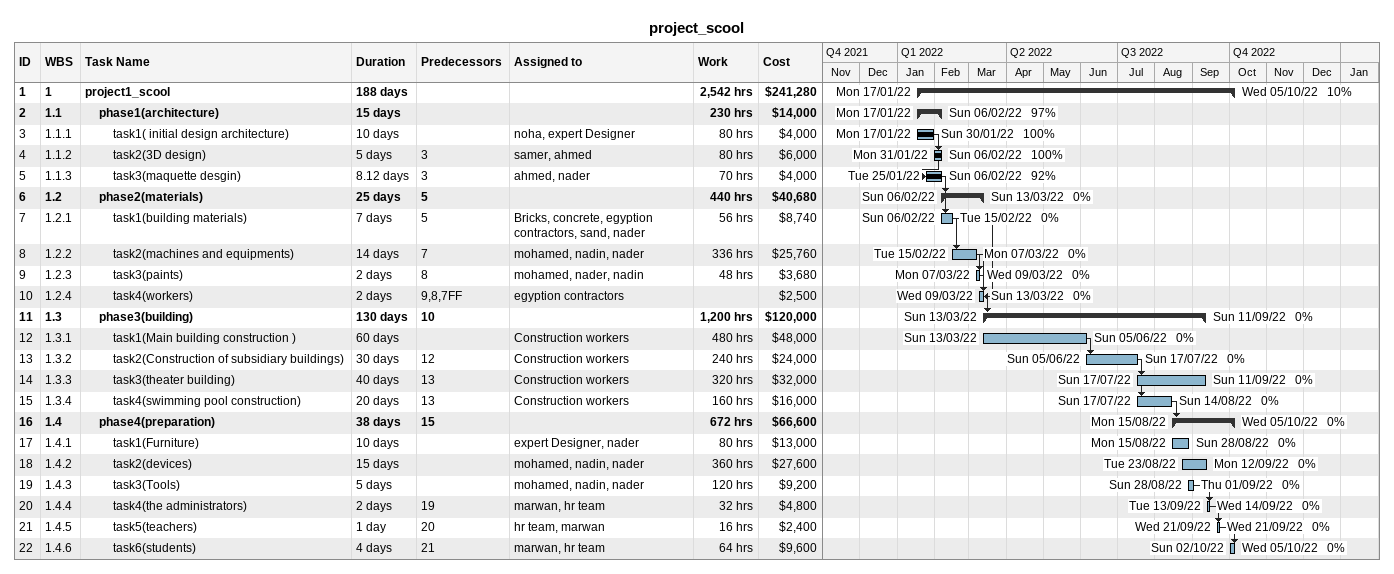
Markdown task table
project_scool

| ID | WBS | Task | Duration | Start | Finish | Predecessors | Resources | % complete | Work (h) | Cost ($) |
|---|---|---|---|---|---|---|---|---|---|---|
| 1 | 1 | **project1_scool** | 188d | 2022-01-17 | 2022-10-05 |  |  | 10 | 2542 | 241280 |
| 2 | 1.1 | **phase1(architecture)** | 15d | 2022-01-17 | 2022-02-06 |  |  | 97 | 230 | 14000 |
| 3 | 1.1.1 | task1( initial design architecture) | 10d | 2022-01-17 | 2022-01-30 |  | noha, expert Designer | 100 | 80 | 4000 |
| 4 | 1.1.2 | task2(3D design) | 5d | 2022-01-31 | 2022-02-06 | 3 | samer, ahmed | 100 | 80 | 6000 |
| 5 | 1.1.3 | task3(maquette desgin) | 8.12d | 2022-01-25 | 2022-02-06 | 3 | ahmed, nader | 92 | 70 | 4000 |
| 6 | 1.2 | **phase2(materials)** | 25d | 2022-02-06 | 2022-03-13 | 5 |  | 0 | 440 | 40680 |
| 7 | 1.2.1 | task1(building materials) | 7d | 2022-02-06 | 2022-02-15 | 5 | Bricks, concrete, egyption contractors, sand, nader | 0 | 56 | 8740 |
| 8 | 1.2.2 | task2(machines and equipments) | 14d | 2022-02-15 | 2022-03-07 | 7 | mohamed, nadin, nader | 0 | 336 | 25760 |
| 9 | 1.2.3 | task3(paints) | 2d | 2022-03-07 | 2022-03-09 | 8 | mohamed, nader, nadin | 0 | 48 | 3680 |
| 10 | 1.2.4 | task4(workers) | 2d | 2022-03-09 | 2022-03-13 | 9, 8, 7FF | egyption contractors | 0 |  | 2500 |
| 11 | 1.3 | **phase3(building)** | 130d | 2022-03-13 | 2022-09-11 | 10 |  | 0 | 1200 | 120000 |
| 12 | 1.3.1 | task1(Main building construction ) | 60d | 2022-03-13 | 2022-06-05 |  | Construction workers | 0 | 480 | 48000 |
| 13 | 1.3.2 | task2(Construction of subsidiary buildings) | 30d | 2022-06-05 | 2022-07-17 | 12 | Construction workers | 0 | 240 | 24000 |
| 14 | 1.3.3 | task3(theater building) | 40d | 2022-07-17 | 2022-09-11 | 13 | Construction workers | 0 | 320 | 32000 |
| 15 | 1.3.4 | task4(swimming pool construction) | 20d | 2022-07-17 | 2022-08-14 | 13 | Construction workers | 0 | 160 | 16000 |
| 16 | 1.4 | **phase4(preparation)** | 38d | 2022-08-15 | 2022-10-05 | 15 |  | 0 | 672 | 66600 |
| 17 | 1.4.1 | task1(Furniture) | 10d | 2022-08-15 | 2022-08-28 |  | expert Designer, nader | 0 | 80 | 13000 |
| 18 | 1.4.2 | task2(devices) | 15d | 2022-08-23 | 2022-09-12 |  | mohamed, nadin, nader | 0 | 360 | 27600 |
| 19 | 1.4.3 | task3(Tools) | 5d | 2022-08-28 | 2022-09-01 |  | mohamed, nadin, nader | 0 | 120 | 9200 |
| 20 | 1.4.4 | task4(the administrators) | 2d | 2022-09-13 | 2022-09-14 | 19 | marwan, hr team | 0 | 32 | 4800 |
| 21 | 1.4.5 | task5(teachers) | 1d | 2022-09-21 | 2022-09-21 | 20 | hr team, marwan | 0 | 16 | 2400 |
| 22 | 1.4.6 | task6(students) | 4d | 2022-10-02 | 2022-10-05 | 21 | marwan, hr team | 0 | 64 | 9600 |
